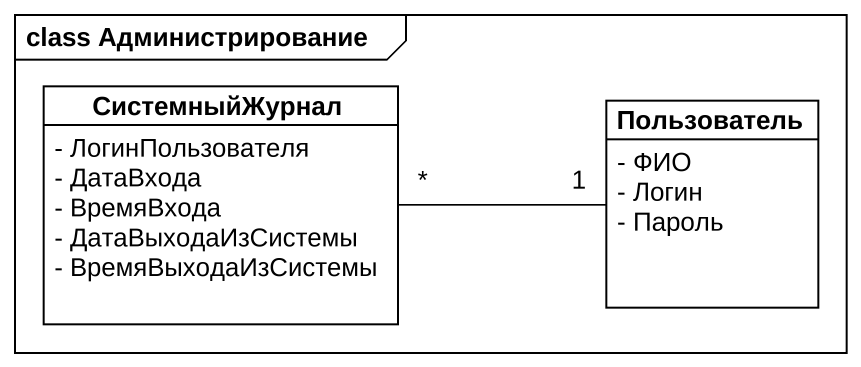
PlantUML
@startuml
mainframe class Администрирование
hide circle
hide empty members
skinparam classAttributeIconSize 0
class СистемныйЖурнал {
  - ЛогинПользователя
  - ДатаВхода
  - ВремяВхода
  - ДатаВыходаИзСистемы
  - ВремяВыходаИзСистемы
}
class Пользователь {
  - ФИО
  - Логин
  - Пароль
}
СистемныйЖурнал "*" -right- "1" Пользователь
@enduml
